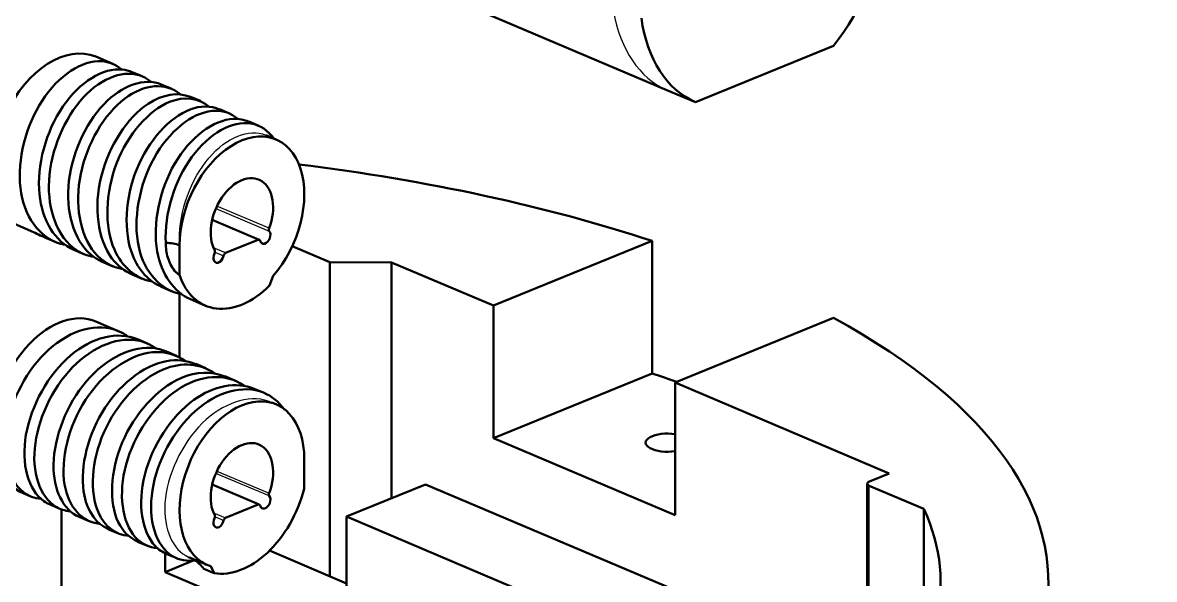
# Model space of a CAD drawing. Header units: millimetres. Extents: x 0 to 420, y 0 to 297.
# Drawn here: x 149.92 to 188.78, y 151.05 to 170.17 of the extents above; entities that cross this region are included whole.
import ezdxf

# ---------------------------------------------------------------- set-up
doc = ezdxf.new("R2010")
doc.units = ezdxf.units.MM
doc.header["$LTSCALE"] = 0.75
doc.layers.add('Visible', color=7, linetype='Continuous', lineweight=50)
doc.layers.add('Visible Narrow', color=7, linetype='Continuous', lineweight=25)

msp = doc.modelspace()

# ---------------------------------------------------------------- linework, layer by layer
at = {"layer": 'Visible', "extrusion": (-4.13746e-17, 0.909404, 0.415914)}
for p, q in [((172.044, 167.85), (162.593, 171.86)), ((173.025, 167.436), (177.761, 169.367)), ((152.435, 168.998), (153.019, 168.751)), ((153.679, 168.471), (154.021, 168.326)), ((154.68, 168.046), (155.023, 167.901)), ((155.682, 167.621), (156.025, 167.476)), ((173.025, 167.436), (172.045, 167.851)), ((156.684, 167.196), (157.026, 167.051)), ((157.686, 166.771), (158.028, 166.626)), ((158.623, 166.156), (158.28, 166.302)), ((156.433, 163.4), (158.049, 162.714)), ((149.74, 163.209), (150.196, 163.016)), ((150.794, 162.742), (151.021, 162.646)), ((155.309, 162.521), (155.309, 161.508)), ((158.01, 162.713), (156.893, 162.257)), ((160.473, 161.942), (159.181, 162.49)), ((166.095, 160.449), (171.538, 162.669)), ((171.538, 162.669), (171.538, 158.122)), ((151.68, 162.366), (152.023, 162.221)), ((152.682, 161.941), (153.024, 161.796)), ((162.594, 161.934), (160.473, 161.942)), ((160.473, 161.942), (160.473, 151.158)), ((166.095, 160.449), (162.594, 161.934)), ((162.594, 153.837), (162.594, 161.934)), ((153.684, 161.516), (154.026, 161.371)), ((158.522, 161.469), (158.404, 161.137)), ((154.686, 161.091), (155.028, 160.946)), ((155.311, 158.68), (155.311, 160.856)), ((155.688, 160.666), (156.202, 160.448)), ((166.095, 155.902), (166.095, 160.449)), ((153.203, 159.578), (152.435, 159.904)), ((177.769, 160.026), (172.326, 157.806)), ((154.205, 159.153), (153.863, 159.298)), ((155.207, 158.728), (154.865, 158.873)), ((156.209, 158.303), (155.867, 158.448)), ((157.211, 157.878), (156.869, 158.023)), ((166.095, 155.902), (171.538, 158.122)), ((172.326, 157.806), (172.326, 153.259)), ((179.677, 154.688), (172.326, 157.806)), ((158.213, 157.453), (157.871, 157.598)), ((158.465, 157.129), (158.623, 157.062)), ((172.326, 153.259), (166.095, 155.902)), ((159.593, 155.174), (159.593, 154.161)), ((178.999, 154.411), (179.677, 154.688)), ((156.433, 154.306), (158.049, 153.62)), ((163.758, 154.311), (161.044, 153.205)), ((173.435, 150.207), (163.758, 154.311)), ((178.924, 148.543), (178.924, 154.337)), ((150.203, 153.899), (149.936, 154.012)), ((180.872, 153.468), (178.995, 154.264)), ((151.205, 153.474), (150.863, 153.619)), ((156.893, 153.163), (158.01, 153.619)), ((151.258, 153.453), (151.258, 144.406)), ((152.207, 153.049), (151.865, 153.194)), ((161.044, 153.205), (161.044, 148.658)), ((161.044, 153.205), (170.721, 149.1)), ((180.872, 149.337), (180.872, 153.468)), ((153.209, 152.624), (152.867, 152.769)), ((154.211, 152.199), (153.869, 152.344)), ((158.398, 152.038), (161.044, 150.915)), ((154.813, 151.301), (154.813, 151.945)), ((154.813, 151.301), (155.752, 151.684)), ((155.213, 151.774), (154.871, 151.919)), ((155.621, 151.818), (156.28, 151.539)), ((161.044, 148.658), (154.813, 151.301)), ((156.499, 151.267), (156.146, 151.416)), ((156.38, 151.501), (156.499, 151.267))]:
    msp.add_line(p, q, dxfattribs=at)
at = {"layer": 'Visible'}
for centre, major_axis, ratio, start_param, end_param in [((175.393, 172.947), (2.343, 5.523), 0.649332, 4.305976, 5.12356), ((175.393, 172.947), (2.343, 5.523), 0.649332, 2.31692, 3.134504), ((157.451, 163.394), (1.171, 2.762), 0.649323, 4.243832, 8.432622), ((157.451, 163.394), (1.25, 2.946), 0.649323, 2.504858, 4.150048), ((151.185, 156.958), (1.25, 2.946), 0.649323, 0, 3.141593), ((157.451, 154.3), (0.586, 1.381), 0.649323, -1.504952, 2.662233), ((158.25, 153.717), (0.098, 0.23), 0.649323, 2.439189, 5.952564), ((158.447, 153.993), (0.039, 0.0921), 0.649323, 1.636641, 2.810972), ((158.01, 153.528), (0.039, 0.0921), 0.649323, -0.702404, 0.578641), ((156.653, 153.065), (0.098, 0.23), 0.649323, 1.487903, 5.001278), ((156.456, 153.181), (0.039, 0.0921), 0.649323, 4.629496, 5.803826), ((156.893, 153.072), (0.039, 0.0921), 0.649323, 0.578641, 1.859685), ((149.146, 150.945), (-32.3, 0), 0.415914, 3.033436, 3.330548)]:
    msp.add_ellipse(centre, major_axis=major_axis, ratio=ratio, start_param=start_param, end_param=end_param, dxfattribs=at)
at = {"layer": 'Visible', "extrusion": (2.29744e-16, 2.00703e-16, -1)}
msp.add_ellipse((151.185, 166.052), major_axis=(1.25, 2.946), ratio=0.649323, start_param=3.247506, end_param=6.283185, dxfattribs=at)
at = {"layer": 'Visible', "extrusion": (4.5741e-16, 4.1953e-16, -1)}
msp.add_ellipse((149.146, 150.945), major_axis=(-36, 0), ratio=0.415914, start_param=1.859926, end_param=2.242081, dxfattribs=at)
at = {"layer": 'Visible', "extrusion": (4.62515e-16, 6.19541e-17, -1)}
msp.add_ellipse((157.451, 163.394), major_axis=(0.586, 1.381), ratio=0.649323, start_param=3.620952, end_param=7.788137, dxfattribs=at)
at = {"layer": 'Visible', "extrusion": (6.68818e-16, 5.07063e-17, -1)}
msp.add_ellipse((158.25, 162.811), major_axis=(0.098, 0.23), ratio=0.649323, start_param=0.330621, end_param=3.843997, dxfattribs=at)
at = {"layer": 'Visible', "extrusion": (4.46259e-16, 2.14042e-16, -1)}
msp.add_ellipse((158.447, 163.087), major_axis=(0.039, 0.0921), ratio=0.649323, start_param=3.472214, end_param=4.646544, dxfattribs=at)
at = {"layer": 'Visible', "extrusion": (4.67037e-16, 2.62332e-16, -1)}
msp.add_ellipse((154.842, 162.33), major_axis=(-0.655, 0), ratio=0.415914, start_param=1.563151, end_param=2.366005, dxfattribs=at)
at = {"layer": 'Visible', "extrusion": (5.82344e-16, 8.4438e-17, -1)}
msp.add_ellipse((158.01, 162.622), major_axis=(0.039, 0.0921), ratio=0.649323, start_param=-0.578641, end_param=0.702404, dxfattribs=at)
at = {"layer": 'Visible', "extrusion": (4.77374e-16, 1.10672e-16, -1)}
msp.add_ellipse((156.653, 162.159), major_axis=(0.098, 0.23), ratio=0.649323, start_param=1.281907, end_param=4.795283, dxfattribs=at)
at = {"layer": 'Visible', "extrusion": (5.47459e-16, 8.78909e-17, -1)}
msp.add_ellipse((156.456, 162.275), major_axis=(0.039, 0.0921), ratio=0.649323, start_param=0.479359, end_param=1.65369, dxfattribs=at)
at = {"layer": 'Visible', "extrusion": (4.45287e-16, 1.61596e-16, -1)}
msp.add_ellipse((156.893, 162.166), major_axis=(0.039, 0.0921), ratio=0.649323, start_param=4.4235, end_param=5.704545, dxfattribs=at)
at = {"layer": 'Visible', "extrusion": (4.05779e-16, -1.52237e-17, -1)}
msp.add_ellipse((149.146, 150.945), major_axis=(-36, 0), ratio=0.415914, start_param=2.489943, end_param=5.383674, dxfattribs=at)
at = {"layer": 'Visible', "extrusion": (4.14593e-16, 1.97485e-16, -1)}
msp.add_ellipse((149.146, 146.398), major_axis=(36, 0), ratio=0.415914, start_param=-0.899512, end_param=-0.868937, dxfattribs=at)
at = {"layer": 'Visible', "extrusion": (2.89183e-16, 4.34787e-16, -1)}
msp.add_ellipse((157.451, 154.3), major_axis=(1.171, 2.762), ratio=0.649323, start_param=3.086551, end_param=7.275341, dxfattribs=at)
at = {"layer": 'Visible', "extrusion": (4.16225e-16, 2.52997e-16, -1)}
msp.add_ellipse((172.066, 155.745), major_axis=(-0.75, 0), ratio=0.415914, start_param=4.358985, end_param=8.207386, dxfattribs=at)
at = {"layer": 'Visible', "extrusion": (5.26697e-16, 1.41974e-16, -1)}
msp.add_ellipse((179.174, 154.337), major_axis=(-0.25, 0), ratio=0.415914, start_param=-0.775574, end_param=0.795223, dxfattribs=at)
at = {"layer": 'Visible', "extrusion": (4.64258e-16, 9.95986e-17, -1)}
msp.add_ellipse((157.451, 154.3), major_axis=(1.25, 2.946), ratio=0.649323, start_param=1.347577, end_param=2.992766, dxfattribs=at)
at = {"layer": 'Visible'}
msp.add_open_spline([(170.304, 170.142), (170.304, 170.142), (170.305, 170.142), (170.305, 170.142)], degree=3, dxfattribs=at)
for points, knots in [([(151.366, 162.544), (151.318, 162.552), (151.271, 162.563), (151.225, 162.576), (150.49, 162.775), (149.961, 163.521), (149.847, 164.495), (149.733, 165.464), (150.032, 166.627), (150.59, 167.485), (151.156, 168.357), (151.969, 168.884), (152.638, 168.84), (152.896, 168.823), (153.129, 168.721), (153.322, 168.552)], [30.26396, 30.26396, 30.26396, 30.26396, 30.328019, 30.328019, 30.328019, 31.336783, 31.336783, 31.336783, 32.341081, 32.341081, 32.341081, 33.361479, 33.361479, 33.361479, 33.754733, 33.754733, 33.754733, 33.754733]), ([(153.677, 168.468), (153.574, 168.514), (153.463, 168.543), (153.348, 168.556), (152.69, 168.626), (151.879, 168.132), (151.301, 167.283), (150.724, 166.436), (150.401, 165.263), (150.5, 164.276), (150.591, 163.367), (151.038, 162.644), (151.681, 162.367)], [-33.565364, -33.565364, -33.565364, -33.565364, -33.387037, -33.387037, -33.387037, -32.371702, -32.371702, -32.371702, -31.35784, -31.35784, -31.35784, -30.423771, -30.423771, -30.423771, -30.423771]), ([(152.369, 162.124), (152.151, 162.161), (151.946, 162.239), (151.763, 162.361), (151.126, 162.784), (150.771, 163.714), (150.83, 164.75), (150.89, 165.785), (151.358, 166.892), (152.005, 167.596), (152.651, 168.298), (153.453, 168.577), (154.036, 168.319), (154.141, 168.273), (154.238, 168.209), (154.326, 168.131)], [23.980775, 23.980775, 23.980775, 23.980775, 24.27155, 24.27155, 24.27155, 25.280319, 25.280319, 25.280319, 26.286748, 26.286748, 26.286748, 27.291055, 27.291055, 27.291055, 27.471548, 27.471548, 27.471548, 27.471548]), ([(154.68, 168.046), (154.111, 168.284), (153.34, 168.026), (152.707, 167.361), (152.053, 166.675), (151.57, 165.576), (151.495, 164.539), (151.419, 163.502), (151.753, 162.56), (152.374, 162.115), (152.471, 162.045), (152.574, 161.988), (152.683, 161.944)], [-27.282178, -27.282178, -27.282178, -27.282178, -26.308591, -26.308591, -26.308591, -25.302359, -25.302359, -25.302359, -24.297205, -24.297205, -24.297205, -24.140586, -24.140586, -24.140586, -24.140586]), ([(153.373, 161.702), (152.993, 161.769), (152.652, 161.962), (152.393, 162.272), (151.881, 162.884), (151.705, 163.936), (151.918, 164.979), (152.132, 166.02), (152.726, 167.019), (153.419, 167.55), (154.096, 168.07), (154.845, 168.124), (155.33, 167.708)], [17.69759, 17.69759, 17.69759, 17.69759, 18.204602, 18.204602, 18.204602, 19.206997, 19.206997, 19.206997, 20.208517, 20.208517, 20.208517, 21.188362, 21.188362, 21.188362, 21.188362]), ([(155.681, 167.616), (155.261, 167.788), (154.736, 167.713), (154.234, 167.382), (153.519, 166.909), (152.876, 165.93), (152.618, 164.874), (152.36, 163.821), (152.497, 162.727), (152.99, 162.071), (153.179, 161.82), (153.417, 161.636), (153.687, 161.524)], [-20.998993, -20.998993, -20.998993, -20.998993, -20.283099, -20.283099, -20.283099, -19.263247, -19.263247, -19.263247, -18.246626, -18.246626, -18.246626, -17.8574, -17.8574, -17.8574, -17.8574]), ([(154.374, 161.273), (153.812, 161.38), (153.337, 161.771), (153.074, 162.372), (152.723, 163.175), (152.762, 164.329), (153.149, 165.333), (153.536, 166.335), (154.256, 167.157), (154.969, 167.445), (155.479, 167.651), (155.972, 167.581), (156.33, 167.278)], [11.414404, 11.414404, 11.414404, 11.414404, 12.168904, 12.168904, 12.168904, 13.177662, 13.177662, 13.177662, 14.185224, 14.185224, 14.185224, 14.905177, 14.905177, 14.905177, 14.905177]), ([(156.681, 167.188), (156.384, 167.314), (156.036, 167.318), (155.677, 167.184), (154.967, 166.919), (154.241, 166.121), (153.84, 165.13), (153.439, 164.141), (153.376, 162.991), (153.701, 162.171), (153.905, 161.658), (154.258, 161.285), (154.69, 161.098)], [-14.715808, -14.715808, -14.715808, -14.715808, -14.207703, -14.207703, -14.207703, -13.203734, -13.203734, -13.203734, -12.201638, -12.201638, -12.201638, -11.574215, -11.574215, -11.574215, -11.574215]), ([(155.374, 160.844), (154.66, 160.976), (154.101, 161.593), (153.909, 162.468), (153.705, 163.397), (153.92, 164.586), (154.433, 165.512), (154.946, 166.437), (155.737, 167.069), (156.429, 167.136), (156.771, 167.17), (157.082, 167.065), (157.33, 166.851)], [5.131219, 5.131219, 5.131219, 5.131219, 6.088058, 6.088058, 6.088058, 7.105191, 7.105191, 7.105191, 8.120782, 8.120782, 8.120782, 8.621992, 8.621992, 8.621992, 8.621992]), ([(157.684, 166.766), (157.524, 166.836), (157.349, 166.87), (157.164, 166.862), (156.478, 166.832), (155.677, 166.234), (155.145, 165.325), (154.62, 164.425), (154.376, 163.252), (154.545, 162.31), (154.686, 161.524), (155.112, 160.921), (155.69, 160.669)], [-8.432622, -8.432622, -8.432622, -8.432622, -8.157543, -8.157543, -8.157543, -7.139307, -7.139307, -7.139307, -6.132149, -6.132149, -6.132149, -5.29103, -5.29103, -5.29103, -5.29103]), ([(154.837, 162.603), (154.783, 163.597), (155.142, 164.745), (155.732, 165.553), (156.322, 166.361), (157.123, 166.806), (157.762, 166.702), (158.081, 166.651), (158.355, 166.463), (158.555, 166.177)], [0, 0, 0, 0, 1.002407, 1.002407, 1.002407, 2.00437, 2.00437, 2.00437, 2.504858, 2.504858, 2.504858, 2.504858]), ([(150.196, 163.016), (150.256, 162.99), (150.33, 162.956), (150.487, 162.882), (150.571, 162.842), (150.696, 162.785), (150.745, 162.763), (150.793, 162.743)], [0, 0, 0, 0, 0.02573717, 0.02573717, 0.05147434, 0.05147434, 0.06722509, 0.06722509, 0.06722509, 0.06722509]), ([(155.309, 161.508), (155.283, 161.519), (155.253, 161.539), (155.194, 161.588), (155.165, 161.617), (155.083, 161.714), (155.038, 161.786), (154.962, 161.939), (154.931, 162.019), (154.858, 162.266), (154.837, 162.441), (154.837, 162.603)], [-0.129588, -0.129588, -0.129588, -0.129588, -0.1182016, -0.1182016, -0.1068152, -0.1068152, -0.0801114, -0.0801114, -0.0534076, -0.0534076, 0, 0, 0, 0]), ([(153.517, 159.4), (153.46, 159.442), (153.401, 159.48), (153.339, 159.513), (152.664, 159.878), (151.743, 159.698), (150.965, 159.064), (150.197, 158.437), (149.593, 157.388), (149.396, 156.391), (149.197, 155.383), (149.42, 154.462), (149.941, 154.054), (150.119, 153.914), (150.329, 153.836), (150.557, 153.818)], [32.248271, 32.248271, 32.248271, 32.248271, 32.341081, 32.341081, 32.341081, 33.361479, 33.361479, 33.361479, 34.370182, 34.370182, 34.370182, 35.390358, 35.390358, 35.390358, 35.739044, 35.739044, 35.739044, 35.739044]), ([(150.863, 153.621), (150.789, 153.651), (150.718, 153.69), (150.651, 153.737), (150.114, 154.114), (149.865, 155.01), (150.037, 156.012), (150.21, 157.012), (150.8, 158.083), (151.567, 158.736), (152.306, 159.364), (153.186, 159.582), (153.863, 159.298)], [-35.549675, -35.549675, -35.549675, -35.549675, -35.422362, -35.422362, -35.422362, -34.403903, -34.403903, -34.403903, -33.387037, -33.387037, -33.387037, -32.408082, -32.408082, -32.408082, -32.408082]), ([(154.516, 158.971), (154.319, 159.116), (154.096, 159.214), (153.855, 159.256), (153.102, 159.388), (152.193, 158.969), (151.503, 158.192), (150.815, 157.416), (150.364, 156.31), (150.325, 155.367), (150.286, 154.406), (150.674, 153.647), (151.29, 153.442), (151.375, 153.413), (151.465, 153.396), (151.558, 153.388)], [25.965086, 25.965086, 25.965086, 25.965086, 26.286748, 26.286748, 26.286748, 27.291055, 27.291055, 27.291055, 28.293454, 28.293454, 28.293454, 29.313892, 29.313892, 29.313892, 29.455859, 29.455859, 29.455859, 29.455859]), ([(151.865, 153.194), (151.317, 153.431), (150.969, 154.123), (150.983, 155), (150.998, 155.938), (151.43, 157.058), (152.112, 157.854), (152.793, 158.649), (153.704, 159.094), (154.465, 158.984), (154.604, 158.964), (154.737, 158.926), (154.863, 158.871)], [-29.266489, -29.266489, -29.266489, -29.266489, -28.324506, -28.324506, -28.324506, -27.315955, -27.315955, -27.315955, -26.308591, -26.308591, -26.308591, -26.124897, -26.124897, -26.124897, -26.124897]), ([(155.517, 158.544), (155.193, 158.778), (154.8, 158.889), (154.38, 158.848), (153.565, 158.769), (152.675, 158.123), (152.084, 157.212), (151.495, 156.303), (151.222, 155.162), (151.363, 154.309), (151.492, 153.533), (151.959, 153.021), (152.56, 152.962)], [19.681901, 19.681901, 19.681901, 19.681901, 20.208517, 20.208517, 20.208517, 21.228942, 21.228942, 21.228942, 22.246094, 22.246094, 22.246094, 23.172673, 23.172673, 23.172673, 23.172673]), ([(152.87, 152.774), (152.467, 152.95), (152.162, 153.357), (152.043, 153.921), (151.871, 154.738), (152.099, 155.859), (152.65, 156.781), (153.198, 157.699), (154.051, 158.39), (154.86, 158.543), (155.216, 158.61), (155.559, 158.571), (155.863, 158.441)], [-22.983304, -22.983304, -22.983304, -22.983304, -22.289914, -22.289914, -22.289914, -21.284473, -21.284473, -21.284473, -20.283099, -20.283099, -20.283099, -19.841711, -19.841711, -19.841711, -19.841711]), ([(156.522, 158.122), (156.035, 158.466), (155.39, 158.525), (154.75, 158.262), (153.931, 157.925), (153.144, 157.075), (152.712, 156.094), (152.281, 155.115), (152.216, 154.038), (152.522, 153.346), (152.733, 152.87), (153.114, 152.587), (153.563, 152.542)], [13.398715, 13.398715, 13.398715, 13.398715, 14.185224, 14.185224, 14.185224, 15.191645, 15.191645, 15.191645, 16.196979, 16.196979, 16.196979, 16.889488, 16.889488, 16.889488, 16.889488]), ([(153.872, 152.352), (153.593, 152.47), (153.359, 152.695), (153.205, 153.015), (152.881, 153.69), (152.926, 154.763), (153.344, 155.749), (153.761, 156.734), (154.537, 157.601), (155.355, 157.959), (155.882, 158.189), (156.417, 158.203), (156.867, 158.017)], [-16.700119, -16.700119, -16.700119, -16.700119, -16.222111, -16.222111, -16.222111, -15.213756, -15.213756, -15.213756, -14.207703, -14.207703, -14.207703, -13.558526, -13.558526, -13.558526, -13.558526]), ([(157.525, 157.701), (156.905, 158.148), (156.016, 158.087), (155.224, 157.551), (154.425, 157.011), (153.75, 156.007), (153.475, 154.997), (153.201, 153.989), (153.334, 153.009), (153.79, 152.503), (153.997, 152.274), (154.266, 152.145), (154.565, 152.12)], [7.11553, 7.11553, 7.11553, 7.11553, 8.120782, 8.120782, 8.120782, 9.13489, 9.13489, 9.13489, 10.147575, 10.147575, 10.147575, 10.606303, 10.606303, 10.606303, 10.606303]), ([(154.872, 151.924), (154.727, 151.983), (154.594, 152.072), (154.479, 152.191), (154.013, 152.676), (153.861, 153.636), (154.115, 154.639), (154.367, 155.637), (155.015, 156.645), (155.798, 157.211), (156.486, 157.708), (157.26, 157.849), (157.87, 157.597)], [-10.416933, -10.416933, -10.416933, -10.416933, -10.169145, -10.169145, -10.169145, -9.161184, -9.161184, -9.161184, -8.157543, -8.157543, -8.157543, -7.275341, -7.275341, -7.275341, -7.275341]), ([(158.909, 156.885), (158.715, 157.148), (158.472, 157.348), (158.192, 157.462), (157.495, 157.746), (156.588, 157.493), (155.842, 156.825), (155.097, 156.157), (154.535, 155.096), (154.378, 154.114), (154.216, 153.091), (154.498, 152.192), (155.069, 151.848), (155.299, 151.708), (155.573, 151.662), (155.862, 151.702)], [0.598597, 0.598597, 0.598597, 0.598597, 1.002407, 1.002407, 1.002407, 2.00437, 2.00437, 2.00437, 3.005901, 3.005901, 3.005901, 4.048922, 4.048922, 4.048922, 4.470117, 4.470117, 4.470117, 4.470117]), ([(156.146, 151.416), (156.097, 151.474), (156.042, 151.533), (155.941, 151.629), (155.895, 151.669), (155.823, 151.722), (155.797, 151.739), (155.772, 151.754)], [-0.14074021, -0.14074021, -0.14074021, -0.14074021, -0.11287125, -0.11287125, -0.09193518, -0.09193518, -0.08013993, -0.08013993, -0.08013993, -0.08013993])]:
    msp.add_open_spline(points, degree=3, knots=knots, dxfattribs=at)
at = {"layer": 'Visible Narrow', "extrusion": (-4.13746e-17, 0.909404, 0.415914)}
for p, q in [((156.559, 163.785), (158.391, 163.008)), ((158.385, 163.106), (156.595, 163.865)), ((156.429, 163.384), (158.01, 162.713)), ((156.893, 162.257), (156.476, 162.434)), ((156.527, 162.29), (156.824, 162.164)), ((158.391, 153.914), (156.559, 154.691)), ((156.595, 154.771), (158.385, 154.012)), ((158.01, 153.619), (156.429, 154.29)), ((178.995, 148.572), (178.995, 154.264)), ((156.476, 153.34), (156.893, 153.163)), ((156.824, 153.07), (156.527, 153.196))]:
    msp.add_line(p, q, dxfattribs=at)
at = {"layer": 'Visible Narrow'}
msp.add_ellipse((174.413, 173.363), major_axis=(2.343, 5.524), ratio=0.649332, start_param=2.350819, end_param=3.134529, dxfattribs=at)
for points, knots in [([(155.309, 162.521), (155.254, 163.497), (155.622, 164.627), (156.213, 165.391), (156.794, 166.14), (157.565, 166.511), (158.153, 166.346), (158.196, 166.334), (158.239, 166.319), (158.28, 166.301)], [0, 0, 0, 0, 1.047198, 1.047198, 1.047198, 2.073519, 2.073519, 2.073519, 2.149437, 2.149437, 2.149437, 2.149437]), ([(158.464, 157.129), (158.429, 157.144), (158.392, 157.158), (158.355, 157.171), (157.666, 157.402), (156.785, 157.099), (156.089, 156.41), (155.371, 155.701), (154.874, 154.608), (154.81, 153.667), (154.749, 152.775), (155.078, 152.053), (155.621, 151.818)], [0.992156, 0.992156, 0.992156, 0.992156, 1.047198, 1.047198, 1.047198, 2.073519, 2.073519, 2.073519, 3.131155, 3.131155, 3.131155, 4.133748, 4.133748, 4.133748, 4.133748])]:
    msp.add_open_spline(points, degree=3, knots=knots, dxfattribs=at)

doc.saveas('drawing.dxf')
